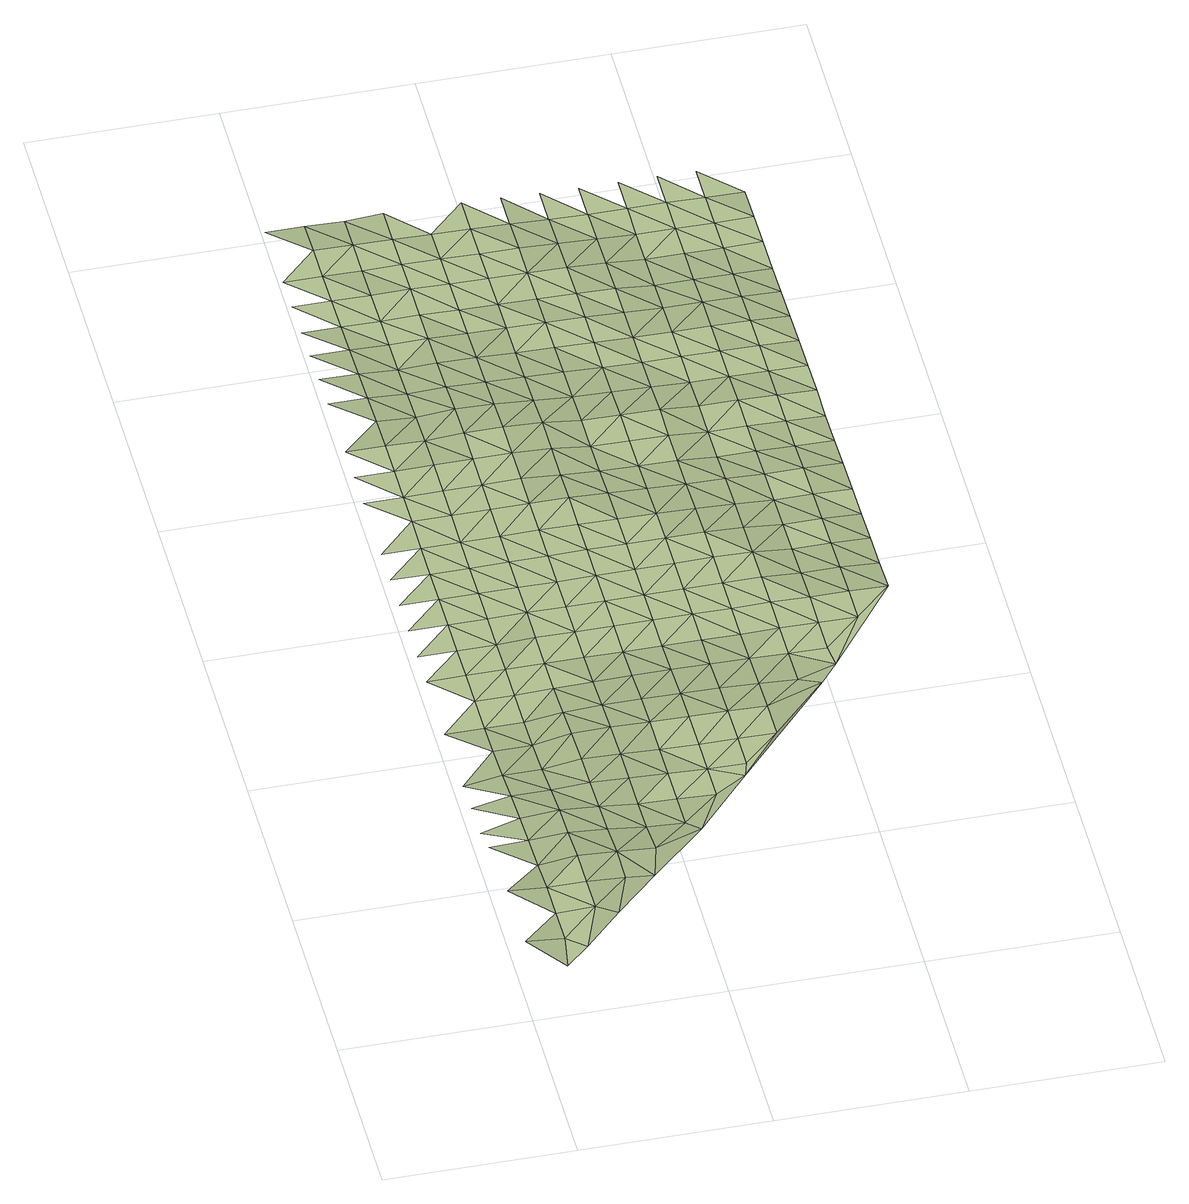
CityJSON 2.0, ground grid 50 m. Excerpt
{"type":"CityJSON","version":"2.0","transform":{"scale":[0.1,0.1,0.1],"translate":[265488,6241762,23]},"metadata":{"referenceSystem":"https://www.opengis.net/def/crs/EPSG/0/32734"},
"CityObjects":{
"terrain1":{"type":"TINRelief","geometry":[{"type":"CompositeSurface","lod":"1","boundaries":[[[0,1,2]],[[1,3,2]],[[1,0,4]],[[3,5,6]],[[5,7,6]],[[8,3,1]],[[4,8,1]],[[3,8,5]],[[9,10,7]],[[11,12,9]],[[13,7,5]],[[14,8,4]],[[5,8,15]],[[11,16,17]],[[5,15,13]],[[18,9,7]],[[16,19,20]],[[7,13,18]],[[21,11,9]],[[22,15,8]],[[23,20,19]],[[22,8,14]],[[11,21,16]],[[21,9,18]],[[13,15,24]],[[25,19,16]],[[23,26,27]],[[13,24,18]],[[16,21,25]],[[24,15,22]],[[28,27,26]],[[14,29,22]],[[23,19,30]],[[18,31,21]],[[19,25,32]],[[24,31,18]],[[30,26,23]],[[32,30,19]],[[28,33,34]],[[21,35,25]],[[29,24,22]],[[31,35,21]],[[34,33,36]],[[32,25,37]],[[38,28,26]],[[39,26,30]],[[35,37,25]],[[40,36,41]],[[42,24,29]],[[43,31,24]],[[38,26,39]],[[44,33,28]],[[45,30,32]],[[31,43,35]],[[37,46,32]],[[24,42,43]],[[47,48,41]],[[28,38,44]],[[36,33,49]],[[45,32,46]],[[50,39,30]],[[51,47,52]],[[53,37,35]],[[36,49,41]],[[35,43,54]],[[33,44,49]],[[30,45,50]],[[55,38,39]],[[42,29,56]],[[35,54,53]],[[57,58,52]],[[37,59,46]],[[41,60,47]],[[42,61,43]],[[55,39,50]],[[60,41,49]],[[62,44,38]],[[37,53,59]],[[63,57,64]],[[65,45,46]],[[61,54,43]],[[47,66,52]],[[66,47,60]],[[38,55,62]],[[45,65,50]],[[49,44,67]],[[65,46,59]],[[56,61,42]],[[52,68,57]],[[69,70,64]],[[53,54,71]],[[72,54,61]],[[68,52,66]],[[44,62,67]],[[50,73,55]],[[74,60,49]],[[59,53,71]],[[57,75,64]],[[54,72,71]],[[73,50,65]],[[69,76,77]],[[60,74,66]],[[75,57,68]],[[49,67,74]],[[62,55,78]],[[69,64,79]],[[73,78,55]],[[76,80,81]],[[65,59,82]],[[83,68,66]],[[59,71,84]],[[79,64,75]],[[85,61,56]],[[85,72,61]],[[86,81,80]],[[83,66,74]],[[82,73,65]],[[62,87,67]],[[82,59,84]],[[78,88,62]],[[76,69,89]],[[90,75,68]],[[91,69,79]],[[71,72,92]],[[67,87,74]],[[62,88,87]],[[68,83,90]],[[93,94,86]],[[69,91,89]],[[92,84,71]],[[95,78,73]],[[76,96,80]],[[92,72,85]],[[97,73,82]],[[79,75,98]],[[75,90,99]],[[83,74,100]],[[73,97,95]],[[101,102,93]],[[76,89,96]],[[87,103,74]],[[104,85,56]],[[80,105,86]],[[78,106,88]],[[75,99,98]],[[107,82,84]],[[83,100,90]],[[108,91,79]],[[109,84,92]],[[100,74,103]],[[86,105,93]],[[110,111,101]],[[105,80,96]],[[78,95,106]],[[87,88,112]],[[107,84,109]],[[79,98,108]],[[113,97,82]],[[99,90,114]],[[91,115,89]],[[85,104,92]],[[116,101,93]],[[117,118,110]],[[100,114,90]],[[88,106,112]],[[96,89,115]],[[87,119,103]],[[82,107,113]],[[116,93,105]],[[91,108,115]],[[95,97,120]],[[121,109,92]],[[122,110,101]],[[123,98,99]],[[124,117,125]],[[114,126,99]],[[87,112,119]],[[127,92,104]],[[128,100,103]],[[106,95,120]],[[97,113,120]],[[116,122,101]],[[129,105,96]],[[98,123,108]],[[121,92,127]],[[96,115,130]],[[99,126,123]],[[131,117,110]],[[107,109,132]],[[100,128,114]],[[133,125,134]],[[128,103,119]],[[129,116,105]],[[110,122,131]],[[129,96,130]],[[107,132,113]],[[106,135,112]],[[132,109,121]],[[133,134,136]],[[106,120,137]],[[125,117,138]],[[139,115,108]],[[140,126,114]],[[123,141,108]],[[142,122,116]],[[119,112,135]],[[138,117,131]],[[114,128,140]],[[106,137,135]],[[127,104,143]],[[139,130,115]],[[108,141,139]],[[142,116,129]],[[144,134,125]],[[120,113,145]],[[132,146,113]],[[147,148,136]],[[143,121,127]],[[128,119,149]],[[126,150,123]],[[138,144,125]],[[126,140,151]],[[131,122,152]],[[145,137,120]],[[113,146,145]],[[122,142,153]],[[135,149,119]],[[154,129,130]],[[155,130,139]],[[126,151,150]],[[152,138,131]],[[156,132,121]],[[136,134,157]],[[140,128,158]],[[123,159,141]],[[144,160,134]],[[152,122,153]],[[142,129,154]],[[154,130,155]],[[149,158,128]],[[136,157,147]],[[135,137,161]],[[156,121,143]],[[134,160,157]],[[145,162,137]],[[123,150,159]],[[163,146,132]],[[141,164,139]],[[165,151,140]],[[166,144,138]],[[167,153,142]],[[161,149,135]],[[138,152,168]],[[158,165,140]],[[137,162,161]],[[167,142,154]],[[163,132,156]],[[141,159,164]],[[144,166,160]],[[169,155,139]],[[170,145,146]],[[150,151,171]],[[138,168,166]],[[147,157,172]],[[104,173,143]],[[153,174,152]],[[151,165,171]],[[158,149,175]],[[145,170,162]],[[146,163,170]],[[167,174,153]],[[139,164,169]],[[161,176,149]],[[177,157,160]],[[155,178,154]],[[159,150,179]],[[180,168,152]],[[160,166,177]],[[149,176,175]],[[150,171,179]],[[178,167,154]],[[158,181,165]],[[161,162,182]],[[174,180,152]],[[178,155,169]],[[157,183,172]],[[159,184,164]],[[162,170,182]],[[173,156,143]],[[166,168,185]],[[186,163,156]],[[183,157,177]],[[158,175,181]],[[159,179,184]],[[187,174,167]],[[171,165,188]],[[176,161,189]],[[180,185,168]],[[169,164,190]],[[167,178,187]],[[161,182,189]],[[166,191,177]],[[192,170,163]],[[171,188,179]],[[172,183,193]],[[164,184,190]],[[188,165,181]],[[185,191,166]],[[186,156,173]],[[194,180,174]],[[176,195,175]],[[163,186,192]],[[174,187,196]],[[176,189,197]],[[198,183,177]],[[199,178,169]],[[182,170,200]],[[179,201,184]],[[190,202,169]],[[180,194,185]],[[181,175,195]],[[191,198,177]],[[174,196,194]],[[176,197,195]],[[201,179,188]],[[178,199,187]],[[182,200,189]],[[199,169,202]],[[192,200,170]],[[193,183,203]],[[204,190,184]],[[205,191,185]],[[198,203,183]],[[204,184,201]],[[196,187,206]],[[207,197,189]],[[208,188,181]],[[205,185,194]],[[181,195,209]],[[199,206,187]],[[207,189,200]],[[192,186,210]],[[211,198,191]],[[190,212,202]],[[186,173,210]],[[190,204,213]],[[208,181,209]],[[214,201,188]],[[205,211,191]],[[194,196,215]],[[216,195,197]],[[206,217,196]],[[190,213,212]],[[207,218,197]],[[219,199,202]],[[220,200,192]],[[201,214,204]],[[188,208,214]],[[221,192,210]],[[215,205,194]],[[203,198,222]],[[216,209,195]],[[211,223,198]],[[196,217,215]],[[197,218,216]],[[200,220,207]],[[212,219,202]],[[220,192,221]],[[224,206,199]],[[198,223,222]],[[204,225,213]],[[204,214,226]],[[227,211,205]],[[206,224,217]],[[208,209,228]],[[218,207,229]],[[205,215,230]],[[199,219,224]],[[231,209,216]],[[212,213,225]],[[203,222,232]],[[204,226,225]],[[207,220,229]],[[211,227,223]],[[208,228,214]],[[205,230,227]],[[228,209,231]],[[215,217,233]],[[216,218,234]],[[221,210,235]],[[224,233,217]],[[218,229,234]],[[223,236,222]],[[212,237,219]],[[221,235,220]],[[238,226,214]],[[212,225,239]],[[240,230,215]],[[236,223,227]],[[238,214,228]],[[219,237,224]],[[241,231,216]],[[220,235,229]],[[233,240,215]],[[237,212,239]],[[216,234,242]],[[222,243,232]],[[227,230,244]],[[245,225,226]],[[236,243,222]],[[216,242,241]],[[238,246,226]],[[247,233,224]],[[248,228,231]],[[229,249,234]],[[240,244,230]],[[245,239,225]],[[226,246,245]],[[247,224,237]],[[235,249,229]],[[228,248,238]],[[235,210,250]],[[248,231,241]],[[251,236,227]],[[233,252,240]],[[242,234,253]],[[244,254,227]],[[252,233,247]],[[253,234,249]],[[236,251,243]],[[255,237,239]],[[246,238,256]],[[251,227,254]],[[257,239,245]],[[258,244,240]],[[242,259,241]],[[238,248,256]],[[247,237,255]],[[255,239,257]],[[258,240,252]],[[259,242,253]],[[260,261,243]],[[245,246,262]],[[235,250,249]],[[263,254,244]],[[241,264,248]],[[243,251,260]],[[246,256,262]],[[247,265,252]],[[253,249,250]],[[244,258,263]],[[259,264,241]],[[255,265,247]],[[266,257,245]],[[248,267,256]],[[245,262,268]],[[251,254,269]],[[259,253,270]],[[254,263,271]],[[267,248,264]],[[258,252,272]],[[265,273,252]],[[245,268,266]],[[270,253,250]],[[251,269,260]],[[257,274,255]],[[256,275,262]],[[269,254,271]],[[258,272,263]],[[259,276,264]],[[272,252,273]],[[275,256,267]],[[255,274,265]],[[274,257,266]],[[276,259,270]],[[277,260,278]],[[268,262,279]],[[271,263,280]],[[267,264,281]],[[278,260,269]],[[279,262,275]],[[282,273,265]],[[272,280,263]],[[281,264,276]],[[268,283,266]],[[265,274,282]],[[267,284,275]],[[283,268,279]],[[269,271,285]],[[280,286,271]],[[284,267,281]],[[287,272,273]],[[266,288,274]],[[273,282,289]],[[278,269,285]],[[279,275,290]],[[285,271,286]],[[283,288,266]],[[272,287,280]],[[287,273,289]],[[290,275,284]],[[274,291,282]],[[278,292,293]],[[283,279,294]],[[291,274,288]],[[295,286,280]],[[285,292,278]],[[294,279,290]],[[289,282,296]],[[280,287,295]],[[283,297,288]],[[296,282,291]],[[297,283,294]],[[298,285,286]],[[289,299,287]],[[286,295,300]],[[291,288,301]],[[299,289,296]],[[285,298,292]],[[298,286,300]],[[301,288,297]],[[287,302,295]],[[291,303,296]],[[302,287,299]],[[304,305,292]],[[303,291,301]],[[300,295,306]],[[292,298,304]],[[299,296,307]],[[306,295,302]],[[307,296,303]],[[300,308,298]],[[302,299,309]],[[308,300,306]],[[309,299,307]],[[298,310,304]],[[302,311,306]],[[310,298,308]],[[302,309,311]],[[312,304,313]],[[308,306,314]],[[313,304,310]],[[314,306,311]],[[310,308,315]],[[308,314,315]],[[310,316,313]],[[310,315,316]],[[317,313,318]],[[318,313,316]]]}]}
},
"vertices":[
[91,9,166],[107,115,163],[7,115,172],[107,215,160],[156,73,163],[107,315,160],[7,315,168],[107,415,146],[208,215,163],[107,520,139],[7,520,135],[107,615,130],[7,615,101],[208,415,160],[261,183,160],[208,315,160],[107,715,119],[7,715,97],[208,520,146],[107,810,105],[7,810,88],[208,615,139],[308,315,153],[107,920,91],[308,415,153],[208,715,119],[107,1015,85],[7,1015,84],[107,1120,84],[383,315,145],[208,920,91],[308,520,137],[208,810,105],[107,1220,84],[7,1220,83],[308,615,130],[107,1320,80],[308,715,125],[208,1120,84],[208,1015,85],[7,1320,80],[107,1420,80],[408,415,145],[408,520,125],[208,1220,84],[308,920,111],[308,810,120],[107,1520,78],[7,1420,79],[208,1320,80],[308,1015,98],[7,1520,78],[107,1620,76],[408,715,120],[408,615,120],[308,1120,87],[543,488,119],[107,1720,75],[7,1620,77],[408,810,117],[208,1420,80],[508,520,119],[308,1220,84],[7,1720,75],[107,1825,74],[408,920,112],[208,1520,78],[308,1320,84],[208,1620,76],[107,1920,73],[7,1920,73],[508,715,114],[508,615,116],[408,1015,103],[308,1420,81],[208,1720,75],[107,2020,73],[7,2020,73],[408,1120,90],[208,1825,74],[107,2120,72],[7,2120,72],[508,920,110],[308,1520,79],[508,810,112],[608,615,112],[107,2220,66],[408,1320,84],[408,1220,84],[208,2020,74],[308,1620,77],[208,1920,74],[608,715,110],[107,2320,59],[7,2320,59],[508,1120,91],[208,2120,69],[508,1015,104],[308,1825,75],[308,1720,76],[408,1520,78],[107,2420,53],[7,2420,53],[408,1420,80],[695,671,109],[208,2220,60],[508,1220,83],[608,920,108],[308,1920,75],[608,810,110],[107,2520,46],[7,2520,46],[508,1320,83],[608,1015,103],[408,1620,77],[308,2020,75],[208,2320,52],[107,2615,40],[7,2615,40],[508,1420,80],[608,1120,91],[708,810,109],[208,2420,46],[408,1825,75],[7,2720,36],[107,2720,36],[408,1720,77],[708,715,109],[508,1520,79],[308,2220,69],[308,2120,75],[208,2520,42],[708,920,107],[7,2820,32],[107,2820,32],[608,1320,83],[107,2920,32],[608,1220,83],[208,2615,39],[408,2020,75],[508,1620,79],[408,1920,76],[308,2320,56],[808,810,108],[208,2720,35],[708,1120,91],[708,1015,101],[107,3020,26],[7,3020,26],[608,1420,80],[508,1825,75],[508,1720,76],[308,2520,44],[308,2420,49],[408,2220,66],[408,2120,75],[808,920,104],[208,2920,30],[608,1520,80],[508,1920,69],[208,2820,30],[708,1320,84],[708,1220,84],[808,1015,97],[508,2020,70],[608,1620,78],[308,2720,36],[408,2320,53],[308,2615,40],[508,2120,70],[808,1120,88],[608,1720,75],[208,3020,22],[966,994,86],[408,2420,48],[708,1520,80],[708,1420,81],[308,2820,32],[508,2220,58],[608,1825,70],[408,2520,41],[708,1620,78],[808,1220,83],[308,2920,29],[608,1920,62],[408,2615,38],[908,1015,90],[508,2320,49],[708,1720,74],[808,1320,83],[608,2020,58],[408,2720,34],[908,1120,85],[308,3020,29],[508,2520,40],[808,1520,81],[508,2420,43],[808,1420,81],[408,2820,30],[608,2220,50],[908,1220,84],[708,1825,66],[608,2120,58],[408,2920,26],[708,1920,59],[508,2615,36],[608,2320,46],[908,1320,84],[808,1720,71],[808,1620,78],[1015,1055,86],[508,2720,32],[708,2120,56],[708,2020,56],[808,1825,62],[608,2520,39],[908,1520,79],[608,2420,41],[908,1420,81],[708,2220,46],[1008,1220,82],[1008,1120,85],[508,2920,24],[508,2820,28],[708,2320,41],[808,2020,54],[808,1920,57],[608,2720,30],[908,1720,65],[1008,1320,82],[608,2615,34],[908,1620,73],[508,3020,24],[708,2420,39],[1008,1420,75],[1108,1220,82],[608,2820,27],[808,2220,43],[908,1825,60],[808,2120,54],[708,2520,37],[1008,1620,64],[1008,1520,68],[608,2920,21],[708,2615,33],[908,2020,46],[908,1920,50],[808,2320,38],[1008,1720,59],[1108,1320,82],[1209,1320,79],[708,2820,23],[808,2420,35],[1108,1420,75],[708,2720,29],[908,2220,39],[1008,1825,55],[908,2120,46],[808,2520,32],[1108,1520,68],[708,2920,16],[608,3020,21],[1008,1920,50],[808,2615,30],[1108,1620,64],[908,2320,38],[1008,2120,46],[1108,1720,59],[1008,2020,46],[808,2820,18],[1209,1420,69],[808,2720,25],[908,2520,27],[908,2420,34],[1008,2220,39],[1108,1825,55],[1209,1520,65],[708,3020,16],[808,2920,14],[1108,1920,47],[908,2615,21],[1209,1620,59],[1008,2320,38],[1108,2020,43],[1209,1720,56],[908,2820,14],[908,2720,16],[1008,2520,27],[1108,2120,43],[1008,2420,34],[1209,1825,52],[1108,2220,37],[908,2920,14],[808,3020,14],[1209,1920,45],[1008,2615,21],[1108,2320,35],[1209,2020,40],[1008,2820,14],[1108,2420,32],[1008,2720,16],[1209,2120,40],[1108,2520,27],[1209,2220,36],[1008,2920,14],[908,3020,14],[1108,2615,20],[1209,2320,32],[1108,2720,15],[1209,2420,28],[1108,2820,12],[1209,2520,23],[1008,3020,14],[1108,2920,10],[1209,2615,17],[1209,2720,16],[1209,2820,14],[1108,3020,10],[1209,2920,9]
]}
